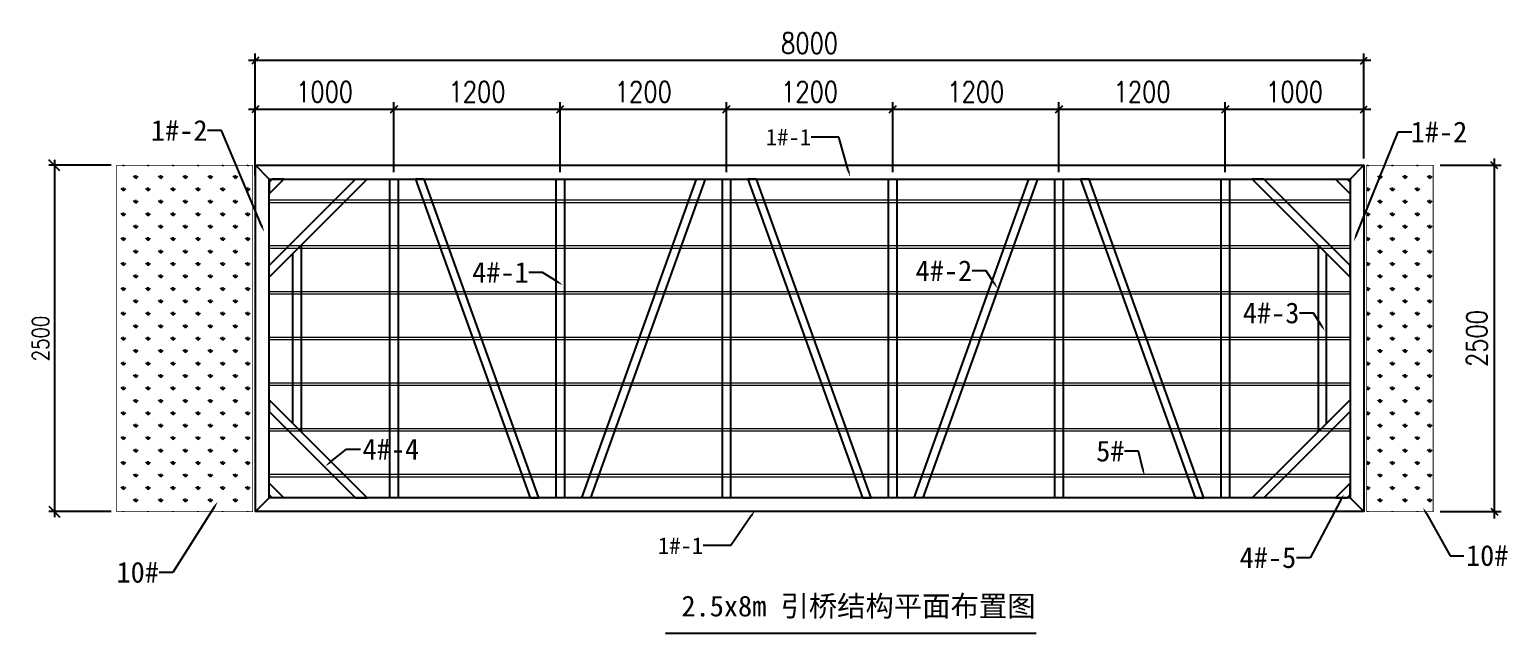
# Model space of a CAD drawing. Header units: millimetres. Extents: x 11827 to 862553, y 15071 to 134256.
# Drawn here: x 702755 to 713427, y 94451 to 98817 of the extents above; entities that cross this region are included whole.
import ezdxf
from ezdxf import colors
from ezdxf.entities.mleader import LeaderData, LeaderLine
from ezdxf.math import Vec2, Vec3

# ---------------------------------------------------------------- set-up
doc = ezdxf.new("R2010")
doc.units = ezdxf.units.MM
for name, color, linetype in [('打印图框', 255, 'Continuous'), ('标注', 9, 'Continuous'), ('铝横梁', 220, 'Continuous'), ('铝通', 4, 'Continuous')]:
    doc.layers.add(name, color=color, linetype=linetype)
doc.layers.add('铝龙骨', color=7, linetype='Continuous', lineweight=9)
doc.styles.add('Arial', font='')
doc.styles.add('HZTXT', font='txtw.shx', dxfattribs={"width": 0.8, "bigfont": 'hztxtw.shx'})
doc.styles.get('Arial').set_extended_font_data('STXihei')
doc.dimstyles.new('DIM-40', dxfattribs={"dimscale": 40, "dimtxt": 3, "dimasz": 2, "dimexe": 1, "dimexo": 1, "dimgap": 1, "dimtad": 1, "dimdec": 1, "dimdsep": 46, "dimtxsty": 'HZTXT', "dimblk": 'OBLIQUE', "dimcen": 0, "dimdle": 1, "dimclrd": 9, "dimclre": 9, "dimclrt": 2, "dimadec": 1, "dimazin": 0, "dimtfac": 1, "dimtdec": 1, "dimtix": 1, "dimtmove": 2, "dimatfit": 3, "dimldrblk": 'OBLIQUE', "dimfxl": 15, "dimtolj": 1, "dimtzin": 0, "dimarcsym": 1})
doc.dimstyles.new('DIM-50', dxfattribs={"dimscale": 50, "dimtxt": 3, "dimasz": 1, "dimexe": 1, "dimexo": 1, "dimgap": 1, "dimtad": 1, "dimdec": 1, "dimdsep": 46, "dimtxsty": 'HZTXT', "dimblk": 'OBLIQUE', "dimblk1": 'ARCHTICK', "dimblk2": 'OBLIQUE', "dimcen": 0, "dimdle": 1, "dimclrd": 9, "dimclre": 9, "dimclrt": 2, "dimadec": 1, "dimazin": 0, "dimtfac": 1, "dimtdec": 1, "dimtix": 1, "dimtmove": 2, "dimatfit": 3, "dimldrblk": 'OBLIQUE', "dimfxl": 15, "dimtolj": 1, "dimtzin": 0, "dimarcsym": 1})
pattern_1 = [(90, (455127.58, 25181.99), (-89.80256, 89.80256), [23.8125, -155.79262]), (45, (455127.58, 25181.99), (-89.80256, 89.80256), [23.8125, -103.1875]), (135, (455127.58, 25181.99), (-89.80256, -89.80256), [23.8125, -103.1875])]

# ---------------------------------------------------------------- blocks, each defined once
blk = doc.blocks.new('_Oblique')
at = {"color": 0, "linetype": 'ByBlock', "lineweight": -2}
blk.add_line((-0.5, -0.5), (0.5, 0.5), dxfattribs=at)
blk = doc.blocks.new('*D94')
at = {"layer": 'Defpoints', "color": 0, "transparency": 16777216}
for p in [(703384, 97837, 0), (702934, 95337), (703384, 95337, 0)]:
    blk.add_point(p, dxfattribs=at)
at = {"layer": '标注', "color": 9, "lineweight": -2, "transparency": 16777216}
for p, q in [((702934, 97877), (702934, 95297)), ((703344, 97837), (702894, 97837)), ((703344, 95337), (702894, 95337))]:
    blk.add_line(p, q, dxfattribs=at)
at = {"layer": '标注', "color": 9, "lineweight": -2, "transparency": 16777216, "xscale": 80, "yscale": 80, "zscale": 80}
for p, rotation in [((702934, 97837), 90), ((702934, 95337), 270)]:
    blk.add_blockref('_Oblique', p, dxfattribs=dict(at, rotation=rotation))
at = {"layer": '标注', "color": 2, "transparency": 16777216, "insert": (702834, 96587), "char_height": 120, "attachment_point": 5, "rotation": 90, "style": 'HZTXT'}
blk.add_mtext('\\A1;2500', dxfattribs=at)
blk = doc.blocks.new('*D95')
at = {"layer": 'Defpoints', "color": 0, "linetype": 'ByBlock', "transparency": 16777216}
for p in [(712884, 97837, 0), (712884, 95337, 0), (713325, 95337)]:
    blk.add_point(p, dxfattribs=at)
at = {"layer": '标注', "color": 9, "linetype": 'ByBlock', "lineweight": -2, "transparency": 16777216}
for p, q in [((713325, 97887), (713325, 95287)), ((712934, 97837), (713375, 97837)), ((712934, 95337), (713375, 95337))]:
    blk.add_line(p, q, dxfattribs=at)
at = {"layer": '标注', "color": 9, "linetype": 'ByBlock', "lineweight": -2, "transparency": 16777216, "xscale": 50, "yscale": 50, "zscale": 50}
for p, rotation in [((713325, 97837), 90), ((713325, 95337), 270)]:
    blk.add_blockref('_Oblique', p, dxfattribs=dict(at, rotation=rotation))
at = {"layer": '标注', "color": 2, "linetype": 'ByBlock', "transparency": 16777216, "insert": (713200, 96587), "char_height": 150, "attachment_point": 5, "rotation": 90, "style": 'HZTXT'}
blk.add_mtext('\\A1;2500', dxfattribs=at)
blk = doc.blocks.new('_ArchTick')
at = {"color": 0, "linetype": 'ByBlock', "lineweight": 100, "const_width": 0.15}
blk.add_lwpolyline([(-0.5, -0.5), (0.5, 0.5)], dxfattribs=at)
blk = doc.blocks.new('*D96')
at = {"layer": 'Defpoints', "color": 0, "linetype": 'ByBlock', "transparency": 16777216}
for p in [(704384, 98593), (704384, 97837, 0), (712384, 97837, 0)]:
    blk.add_point(p, dxfattribs=at)
at = {"layer": '标注', "color": 9, "linetype": 'ByBlock', "lineweight": -2, "transparency": 16777216}
for p, q in [((704384, 97887), (704384, 98643)), ((712384, 97887), (712384, 98643)), ((712434, 98593), (704334, 98593))]:
    blk.add_line(p, q, dxfattribs=at)
at = {"layer": '标注', "color": 9, "linetype": 'ByBlock', "lineweight": -2, "transparency": 16777216, "xscale": 50, "yscale": 50, "zscale": 50, "rotation": 180}
blk.add_blockref('_Oblique', (704384, 98593), dxfattribs=at)
at = {"layer": '标注', "color": 9, "linetype": 'ByBlock', "lineweight": -2, "transparency": 16777216, "xscale": 50, "yscale": 50, "zscale": 50}
blk.add_blockref('_Oblique', (712384, 98593), dxfattribs=at)
at = {"layer": '标注', "color": 2, "linetype": 'ByBlock', "transparency": 16777216, "insert": (708384, 98718), "char_height": 150, "attachment_point": 5, "style": 'HZTXT'}
blk.add_mtext('\\A1;8000', dxfattribs=at)
blk = doc.blocks.new('*D97')
at = {"layer": 'Defpoints', "color": 0, "linetype": 'ByBlock', "transparency": 16777216}
for p in [(712384, 98242), (712384, 97837, 0), (711384, 97737, 0)]:
    blk.add_point(p, dxfattribs=at)
at = {"layer": '标注', "color": 9, "linetype": 'ByBlock', "lineweight": -2, "transparency": 16777216}
for p, q in [((711334, 98242), (712434, 98242)), ((711384, 97787), (711384, 98292)), ((712384, 97887), (712384, 98292))]:
    blk.add_line(p, q, dxfattribs=at)
at = {"layer": '标注', "color": 9, "linetype": 'ByBlock', "lineweight": -2, "transparency": 16777216, "xscale": 50, "yscale": 50, "zscale": 50, "rotation": 180}
blk.add_blockref('_Oblique', (711384, 98242), dxfattribs=at)
at = {"layer": '标注', "color": 9, "linetype": 'ByBlock', "lineweight": -2, "transparency": 16777216, "xscale": 50, "yscale": 50, "zscale": 50}
blk.add_blockref('_Oblique', (712384, 98242), dxfattribs=at)
at = {"layer": '标注', "color": 2, "linetype": 'ByBlock', "transparency": 16777216, "insert": (711884, 98367), "char_height": 150, "attachment_point": 5, "style": 'HZTXT'}
blk.add_mtext('\\A1;1000', dxfattribs=at)
blk = doc.blocks.new('*D100')
at = {"layer": 'Defpoints', "color": 0, "linetype": 'ByBlock', "transparency": 16777216}
for p in [(711384, 98242), (710184, 97737, 0), (711384, 97737, 0)]:
    blk.add_point(p, dxfattribs=at)
at = {"layer": '标注', "color": 9, "linetype": 'ByBlock', "lineweight": -2, "transparency": 16777216}
for p, q in [((710134, 98242), (711434, 98242)), ((710184, 97787), (710184, 98292)), ((711384, 97787), (711384, 98292))]:
    blk.add_line(p, q, dxfattribs=at)
at = {"layer": '标注', "color": 9, "linetype": 'ByBlock', "lineweight": -2, "transparency": 16777216, "xscale": 50, "yscale": 50, "zscale": 50, "rotation": 180}
blk.add_blockref('_Oblique', (710184, 98242), dxfattribs=at)
at = {"layer": '标注', "color": 9, "linetype": 'ByBlock', "lineweight": -2, "transparency": 16777216, "xscale": 50, "yscale": 50, "zscale": 50}
blk.add_blockref('_Oblique', (711384, 98242), dxfattribs=at)
at = {"layer": '标注', "color": 2, "linetype": 'ByBlock', "transparency": 16777216, "insert": (710784, 98367), "char_height": 150, "attachment_point": 5, "style": 'HZTXT'}
blk.add_mtext('\\A1;1200', dxfattribs=at)
blk = doc.blocks.new('*D101')
at = {"layer": 'Defpoints', "color": 0, "linetype": 'ByBlock', "transparency": 16777216}
for p in [(710184, 98242), (708984, 97737, 0), (710184, 97737, 0)]:
    blk.add_point(p, dxfattribs=at)
at = {"layer": '标注', "color": 9, "linetype": 'ByBlock', "lineweight": -2, "transparency": 16777216}
for p, q in [((708934, 98242), (710234, 98242)), ((708984, 97787), (708984, 98292)), ((710184, 97787), (710184, 98292))]:
    blk.add_line(p, q, dxfattribs=at)
at = {"layer": '标注', "color": 9, "linetype": 'ByBlock', "lineweight": -2, "transparency": 16777216, "xscale": 50, "yscale": 50, "zscale": 50, "rotation": 180}
blk.add_blockref('_Oblique', (708984, 98242), dxfattribs=at)
at = {"layer": '标注', "color": 9, "linetype": 'ByBlock', "lineweight": -2, "transparency": 16777216, "xscale": 50, "yscale": 50, "zscale": 50}
blk.add_blockref('_Oblique', (710184, 98242), dxfattribs=at)
at = {"layer": '标注', "color": 2, "linetype": 'ByBlock', "transparency": 16777216, "insert": (709584, 98367), "char_height": 150, "attachment_point": 5, "style": 'HZTXT'}
blk.add_mtext('\\A1;1200', dxfattribs=at)
blk = doc.blocks.new('*D102')
at = {"layer": 'Defpoints', "color": 0, "linetype": 'ByBlock', "transparency": 16777216}
for p in [(708984, 98242), (707784, 97737, 0), (708984, 97737, 0)]:
    blk.add_point(p, dxfattribs=at)
at = {"layer": '标注', "color": 9, "linetype": 'ByBlock', "lineweight": -2, "transparency": 16777216}
for p, q in [((707734, 98242), (709034, 98242)), ((707784, 97787), (707784, 98292)), ((708984, 97787), (708984, 98292))]:
    blk.add_line(p, q, dxfattribs=at)
at = {"layer": '标注', "color": 9, "linetype": 'ByBlock', "lineweight": -2, "transparency": 16777216, "xscale": 50, "yscale": 50, "zscale": 50, "rotation": 180}
blk.add_blockref('_Oblique', (707784, 98242), dxfattribs=at)
at = {"layer": '标注', "color": 9, "linetype": 'ByBlock', "lineweight": -2, "transparency": 16777216, "xscale": 50, "yscale": 50, "zscale": 50}
blk.add_blockref('_Oblique', (708984, 98242), dxfattribs=at)
at = {"layer": '标注', "color": 2, "linetype": 'ByBlock', "transparency": 16777216, "insert": (708384, 98367), "char_height": 150, "attachment_point": 5, "style": 'HZTXT'}
blk.add_mtext('\\A1;1200', dxfattribs=at)
blk = doc.blocks.new('*D103')
at = {"layer": 'Defpoints', "color": 0, "linetype": 'ByBlock', "transparency": 16777216}
for p in [(707784, 98242), (706584, 97737, 0), (707784, 97737, 0)]:
    blk.add_point(p, dxfattribs=at)
at = {"layer": '标注', "color": 9, "linetype": 'ByBlock', "lineweight": -2, "transparency": 16777216}
for p, q in [((706534, 98242), (707834, 98242)), ((706584, 97787), (706584, 98292)), ((707784, 97787), (707784, 98292))]:
    blk.add_line(p, q, dxfattribs=at)
at = {"layer": '标注', "color": 9, "linetype": 'ByBlock', "lineweight": -2, "transparency": 16777216, "xscale": 50, "yscale": 50, "zscale": 50, "rotation": 180}
blk.add_blockref('_Oblique', (706584, 98242), dxfattribs=at)
at = {"layer": '标注', "color": 9, "linetype": 'ByBlock', "lineweight": -2, "transparency": 16777216, "xscale": 50, "yscale": 50, "zscale": 50}
blk.add_blockref('_Oblique', (707784, 98242), dxfattribs=at)
at = {"layer": '标注', "color": 2, "linetype": 'ByBlock', "transparency": 16777216, "insert": (707184, 98367), "char_height": 150, "attachment_point": 5, "style": 'HZTXT'}
blk.add_mtext('\\A1;1200', dxfattribs=at)
blk = doc.blocks.new('*D104')
at = {"layer": 'Defpoints', "color": 0, "linetype": 'ByBlock', "transparency": 16777216}
for p in [(706584, 98242), (705384, 97737, 0), (706584, 97737, 0)]:
    blk.add_point(p, dxfattribs=at)
at = {"layer": '标注', "color": 9, "linetype": 'ByBlock', "lineweight": -2, "transparency": 16777216}
for p, q in [((705334, 98242), (706634, 98242)), ((705384, 97787), (705384, 98292)), ((706584, 97787), (706584, 98292))]:
    blk.add_line(p, q, dxfattribs=at)
at = {"layer": '标注', "color": 9, "linetype": 'ByBlock', "lineweight": -2, "transparency": 16777216, "xscale": 50, "yscale": 50, "zscale": 50, "rotation": 180}
blk.add_blockref('_Oblique', (705384, 98242), dxfattribs=at)
at = {"layer": '标注', "color": 9, "linetype": 'ByBlock', "lineweight": -2, "transparency": 16777216, "xscale": 50, "yscale": 50, "zscale": 50}
blk.add_blockref('_Oblique', (706584, 98242), dxfattribs=at)
at = {"layer": '标注', "color": 2, "linetype": 'ByBlock', "transparency": 16777216, "insert": (705984, 98367), "char_height": 150, "attachment_point": 5, "style": 'HZTXT'}
blk.add_mtext('\\A1;1200', dxfattribs=at)
blk = doc.blocks.new('*D105')
at = {"layer": 'Defpoints', "color": 0, "linetype": 'ByBlock', "transparency": 16777216}
for p in [(705384, 98242), (704384, 97717, 0), (705384, 97737, 0)]:
    blk.add_point(p, dxfattribs=at)
at = {"layer": '标注', "color": 9, "linetype": 'ByBlock', "lineweight": -2, "transparency": 16777216}
for p, q in [((704334, 98242), (705434, 98242)), ((704384, 97767), (704384, 98292)), ((705384, 97787), (705384, 98292))]:
    blk.add_line(p, q, dxfattribs=at)
at = {"layer": '标注', "color": 9, "linetype": 'ByBlock', "lineweight": -2, "transparency": 16777216, "xscale": 50, "yscale": 50, "zscale": 50, "rotation": 180}
blk.add_blockref('_Oblique', (704384, 98242), dxfattribs=at)
at = {"layer": '标注', "color": 9, "linetype": 'ByBlock', "lineweight": -2, "transparency": 16777216, "xscale": 50, "yscale": 50, "zscale": 50}
blk.add_blockref('_Oblique', (705384, 98242), dxfattribs=at)
at = {"layer": '标注', "color": 2, "linetype": 'ByBlock', "transparency": 16777216, "insert": (704884, 98367), "char_height": 150, "attachment_point": 5, "style": 'HZTXT'}
blk.add_mtext('\\A1;1000', dxfattribs=at)
blk = doc.blocks.new('*U110')
at = {"layer": '铝龙骨', "color": 7}
blk.add_lwpolyline([(-3900, -10), (-3900, 10), (3900, 10), (3900, -10)], close=True, dxfattribs=at)
blk = doc.blocks.new('*U111')
at = {"color": 0, "linetype": 'ByBlock', "lineweight": -2, "transparency": 16777216}
for p in [(0, 1980), (0, 1650), (0, 1320), (0, 990), (0, 660), (0, 330), (0, 0)]:
    blk.add_blockref('*U110', p, dxfattribs=at)

msp = doc.modelspace()

# ---------------------------------------------------------------- hatches: boundary and pattern name
h = msp.add_hatch()
h.set_pattern_fill('GRASS', color=256, scale=5)
h.set_pattern_definition(pattern_1)
h.paths.add_polyline_path([(704364.41, 97837.12), (704245.81, 97837.12), (704364.41, 97555.38)], flags=17)
h.paths.add_polyline_path([(704245.81, 97837.12), (703384.46, 97837.12), (703384.46, 95337.12), (704364.41, 95337.12), (704364.41, 97555.38)])
h = msp.add_hatch()
h.set_pattern_fill('GRASS', color=256, scale=5)
h.set_pattern_definition(pattern_1)
h.paths.add_polyline_path([(712884.41, 97837.12), (712533.93, 97837.12), (712404.46, 97517.39), (712404.46, 95337.12), (712884.41, 95337.12)])
h.paths.add_polyline_path([(712533.93, 97837.12), (712404.46, 97837.12), (712404.46, 97517.39)], flags=17)

# ---------------------------------------------------------------- linework, layer by layer
at = {"const_width": 5, "elevation": 0}
for points in [[(703384.46, 95337.12), (704364.41, 95337.12), (704364.41, 97837.12), (703384.46, 97837.12)], [(712884.41, 95337.12), (712404.46, 95337.12), (712404.46, 97837.12), (712884.41, 97837.12)]]:
    msp.add_lwpolyline(points, close=True, dxfattribs=at)
at = {"const_width": 15}
msp.add_lwpolyline([(707342.05, 94458.36), (710019.31, 94458.36)], dxfattribs=at)
at = {"layer": '铝横梁', "color": 11, "elevation": 0}
for points in [[(704590.48, 97737.14), (704505.63, 97737.14), (704484.41, 97715.92), (704484.41, 97631.07)], [(705106.7, 97737.14), (705191.55, 97737.14), (704484.41, 97030), (704484.41, 97114.85)], [(705414.41, 95437.09), (705354.41, 95437.09), (705354.41, 97737.14), (705414.41, 97737.14)], [(706366.84, 95437.09), (706429.41, 95437.09), (705601.97, 97737.14), (705539.41, 97737.14)], [(706614.41, 95437.09), (706554.41, 95437.09), (706554.41, 97737.14), (706614.41, 97737.14)], [(706801.97, 95437.09), (706739.41, 95437.09), (707566.84, 97737.14), (707629.41, 97737.14)], [(707814.41, 95437.09), (707754.41, 95437.09), (707754.41, 97737.14), (707814.41, 97737.14)], [(708766.84, 95437.09), (708829.41, 95437.09), (708001.97, 97737.14), (707939.41, 97737.14)], [(709014.41, 95437.09), (708954.41, 95437.09), (708954.41, 97737.14), (709014.41, 97737.14)], [(709201.97, 95437.09), (709139.41, 95437.09), (709966.84, 97737.14), (710029.41, 97737.14)], [(710214.41, 95437.09), (710154.41, 95437.09), (710154.41, 97737.14), (710214.41, 97737.14)], [(711166.84, 95437.09), (711229.41, 95437.09), (710401.97, 97737.14), (710339.41, 97737.14)], [(711414.41, 95437.09), (711354.41, 95437.09), (711354.41, 97737.14), (711414.41, 97737.14)], [(711662.17, 97737.14), (711577.32, 97737.14), (712284.46, 97030), (712284.46, 97114.85)], [(712178.39, 97737.14), (712263.24, 97737.14), (712284.46, 97715.92), (712284.46, 97631.07)], [(704714.41, 95914.24), (704654.41, 95974.24), (704654.41, 97200), (704714.41, 97260)], [(712054.46, 95914.24), (712114.46, 95974.24), (712114.46, 97200), (712054.46, 97260)], [(705106.7, 95437.09), (705191.55, 95437.09), (704484.41, 96144.24), (704484.41, 96059.38)], [(711662.17, 95437.09), (711577.32, 95437.09), (712284.46, 96144.24), (712284.46, 96059.38)], [(704590.48, 95437.09), (704505.63, 95437.09), (704484.41, 95458.31), (704484.41, 95543.17)], [(712178.39, 95437.09), (712263.24, 95437.09), (712284.46, 95458.31), (712284.46, 95543.17)]]:
    msp.add_lwpolyline(points, close=True, dxfattribs=at)
at = {"layer": '铝通', "color": 4, "elevation": 0}
for points in [[(704484.41, 97737.14), (704384.41, 97837.14)], [(712284.46, 97737.02), (712384.46, 97837.14)], [(704484.53, 95437.09), (704384.41, 95337.09)], [(712284.46, 95437.09), (712384.46, 95337.09)]]:
    msp.add_lwpolyline(points, dxfattribs=at)
for points in [[(704384.41, 97837.14), (712384.46, 97837.14), (712384.46, 95337.09), (704384.41, 95337.09)], [(704484.41, 97737.14), (712284.46, 97737.14), (712284.46, 95437.09), (704484.41, 95437.09)]]:
    msp.add_lwpolyline(points, close=True, dxfattribs=at)

# ---------------------------------------------------------------- block references
msp.add_blockref('*U111', (708384.43, 95597.14, 0))

# ---------------------------------------------------------------- texts
at = {"layer": '打印图框', "color": 6, "insert": (707459.35, 94730.76), "char_height": 150, "attachment_point": 1, "style": 'Arial'}
msp.add_mtext_dynamic_manual_height_columns('2.5x8m 引桥结构平面布置图', width=2727.024, gutter_width=12.5, heights=[0], dxfattribs=at)

# ---------------------------------------------------------------- dimensions: what is measured, and where the dimension line sits
at = {"layer": '标注', "color": 4, "linetype": 'ByBlock'}
for base, p1, p2, picture, middle in [((704384.4082, 98593.3604), (712384.458, 97837.1433, 0.0005), (704384.4082, 97837.1433, 0.0005), '*D96', (708384.4331, 98718.3604)), ((705384.41, 98241.52), (704384.41, 97717.14, 0), (705384.41, 97737.14, 0), '*D105', (704884.41, 98366.52)), ((706584.41, 98241.52), (705384.41, 97737.14, 0), (706584.41, 97737.14, 0), '*D104', (705984.41, 98366.52)), ((707784.41, 98241.52), (706584.41, 97737.14, 0), (707784.41, 97737.14, 0), '*D103', (707184.41, 98366.52)), ((708984.41, 98241.52), (707784.41, 97737.14, 0), (708984.41, 97737.14, 0), '*D102', (708384.41, 98366.52)), ((710184.41, 98241.52), (708984.41, 97737.14, 0), (710184.41, 97737.14, 0), '*D101', (709584.41, 98366.52)), ((711384.41, 98241.52), (710184.41, 97737.14, 0), (711384.41, 97737.14, 0), '*D100', (710784.41, 98366.52)), ((712384.458, 98241.5219), (711384.4082, 97737.1433, 0.0005), (712384.458, 97837.1433, 0.0005), '*D97', (711884.4331, 98366.5219))]:
    dim = msp.add_linear_dim(base=base, p1=p1, p2=p2, dimstyle='DIM-50', dxfattribs=at)
    dim.commit()
    dim.dimension.update_dxf_attribs({"geometry": picture, "text_midpoint": middle})
at = {"layer": '标注'}
dim = msp.add_linear_dim(base=(702933.61, 95337.14), p1=(703384.41, 97837.14, 0), p2=(703384.26, 95337.14, 0), angle=90, dimstyle='DIM-40', dxfattribs=at)
dim.commit()
dim.dimension.update_dxf_attribs({"geometry": '*D94', "text_midpoint": (702833.61, 96587.14)})
at = {"layer": '标注', "color": 4, "linetype": 'ByBlock'}
dim = msp.add_linear_dim(base=(713325.13, 95337.12), p1=(712884.41, 97837.12, 0), p2=(712884.41, 95337.12, 0), angle=90, dimstyle='DIM-50', dxfattribs=at)
dim.commit()
dim.dimension.update_dxf_attribs({"geometry": '*D95', "text_midpoint": (713200.13, 96587.12)})

# ---------------------------------------------------------------- leaders
at = {"layer": '标注', "color": 6}
ml = msp.add_multileader_mtext('Standard', dxfattribs=at)
ml.set_content('1#-2', color=6, style='Arial')
ml.set_leader_properties(color=9)
ml.build(insert=Vec2(0, 0))
ml.multileader.update_dxf_attribs({"dogleg_length": 100, "arrow_head_size": 50})
ctx = ml.context
ctx.base_point, ctx.char_height, ctx.arrow_head_size, ctx.landing_gap_size, ctx.plane_origin = Vec3(703639.91, 98088.73, 0), 150, 50, 1, Vec3(705794.11, 98393, 0)
ctx.text_align_type = 2
notes = []
notes.append((ctx, [(1, (1, 1, 0), (704139.9, 98088.73, 0), (-1, 0), 100, [(0, [(704448.07, 97356.63, 0)], 0, [])])]))
ctx.mtext.insert, ctx.mtext.alignment, ctx.mtext.flow_direction = Vec3(704038.9, 98163.73, 0), 3, 5
ml = msp.add_multileader_mtext('Standard', dxfattribs=at)
ml.set_content('1#-1', color=6, style='Arial')
ml.set_leader_properties(color=9)
ml.build(insert=Vec2(0, 0))
ml.multileader.update_dxf_attribs({"dogleg_length": 200, "arrow_head_size": 50})
ctx = ml.context
ctx.base_point, ctx.char_height, ctx.arrow_head_size, ctx.landing_gap_size, ctx.plane_origin = Vec3(708105.98, 98040.31, 0), 120, 50, 1, Vec3(713117.36, 98653.62, 0)
ctx.text_align_type = 2
notes.append((ctx, [(1, (1, 1, 0), (708595.53, 98040.31, 0), (-1, 0), 200, [(0, [(708676.9, 97753.03, 0)], 0, [])])]))
ctx.mtext.insert, ctx.mtext.alignment, ctx.mtext.flow_direction = Vec3(708394.53, 98100.31, 0), 3, 5
ml = msp.add_multileader_mtext('Standard', dxfattribs=at)
ml.set_content('1#-2', color=6, style='Arial')
ml.set_leader_properties(color=9)
ml.build(insert=Vec2(0, 0))
ml.multileader.update_dxf_attribs({"dogleg_length": 100, "arrow_head_size": 50})
ctx = ml.context
ctx.base_point, ctx.char_height, ctx.arrow_head_size, ctx.landing_gap_size, ctx.plane_origin = Vec3(712731.39, 98077.78, 0), 150, 50, 1, Vec3(716974.76, 98393, 0)
ctx.text_align_type = 2
notes.append((ctx, [(1, (1, 1, 0), (712631.39, 98077.78, 0), (1, 0), 100, [(0, [(712311.55, 97287.95, 0)], 0, [])])]))
ctx.mtext.insert, ctx.mtext.alignment, ctx.mtext.flow_direction = Vec3(713130.38, 98152.78, 0), 3, 5
ml = msp.add_multileader_mtext('Standard', dxfattribs=at)
ml.set_content('4#-1', color=6, style='Arial')
ml.set_leader_properties(color=9)
ml.build(insert=Vec2(0, 0))
ml.multileader.update_dxf_attribs({"dogleg_length": 100, "arrow_head_size": 50})
ctx = ml.context
ctx.base_point, ctx.char_height, ctx.arrow_head_size, ctx.landing_gap_size, ctx.plane_origin = Vec3(705972.81, 97064.4, 0), 150, 50, 1, Vec3(711093.44, 96295.43, 0)
ctx.text_align_type = 2
notes.append((ctx, [(0, (1, 1, 0), (706457.74, 97064.4, 0), (-1, 0), 100, [(0, [(706604.08, 96971.08, 0)], 0, [])])]))
ctx.mtext.insert, ctx.mtext.alignment, ctx.mtext.flow_direction = Vec3(706356.74, 97139.4, 0), 3, 5
ml = msp.add_multileader_mtext('Standard', dxfattribs=at)
ml.set_content('4#-2', color=6, style='Arial')
ml.set_leader_properties(color=9)
ml.build(insert=Vec2(0, 0))
ml.multileader.update_dxf_attribs({"dogleg_length": 100, "arrow_head_size": 50})
ctx = ml.context
ctx.base_point, ctx.char_height, ctx.arrow_head_size, ctx.landing_gap_size, ctx.plane_origin = Vec3(709134.89, 97076.05), 150, 50, 1, Vec3(710306.92, 96914.92)
ctx.text_align_type = 2
notes.append((ctx, [(1, (1, 1, 0), (709658.37, 97076.05), (-1, 0), 100, [(0, [(709741.61, 96947.14)], 0, [])])]))
ctx.mtext.insert, ctx.mtext.alignment, ctx.mtext.flow_direction = Vec3(709557.37, 97151.05), 3, 5
ml = msp.add_multileader_mtext('Standard', dxfattribs=at)
ml.set_content('4#-3', color=6, style='Arial')
ml.set_leader_properties(color=9)
ml.build(insert=Vec2(0, 0))
ml.multileader.update_dxf_attribs({"dogleg_length": 100, "arrow_head_size": 50})
ctx = ml.context
ctx.base_point, ctx.char_height, ctx.arrow_head_size, ctx.landing_gap_size, ctx.plane_origin = Vec3(711496.88, 96770.19, 0), 150, 50, 1, Vec3(712668.51, 96609.06, 0)
ctx.text_align_type = 2
notes.append((ctx, [(1, (1, 1, 0), (712019.96, 96770.19, 0), (-1, 0), 100, [(0, [(712103.2, 96641.29, 0)], 0, [])])]))
ctx.mtext.insert, ctx.mtext.alignment, ctx.mtext.flow_direction = Vec3(711918.96, 96847, 0), 3, 5
ml = msp.add_multileader_mtext('Standard', dxfattribs=at)
ml.set_content('4#-4', color=6, style='Arial')
ml.set_leader_properties(color=9)
ml.build(insert=Vec2(0, 0))
ml.multileader.update_dxf_attribs({"dogleg_length": 100, "arrow_head_size": 50})
ctx = ml.context
ctx.base_point, ctx.char_height, ctx.arrow_head_size, ctx.landing_gap_size, ctx.plane_origin = Vec3(705141.88, 95788.46), 150, 50, 1, Vec3(706574.49, 96662.83)
ctx.text_align_type = 2
notes.append((ctx, [(0, (1, 1, 0), (705041.88, 95788.46), (1, 0), 100, [(0, [(704888.1, 95664.3)], 0, [])])]))
ctx.mtext.insert, ctx.mtext.alignment, ctx.mtext.flow_direction = Vec3(705566.18, 95863.46), 3, 5
ml = msp.add_multileader_mtext('Standard', dxfattribs=at)
ml.set_content('5#', color=6, style='Arial')
ml.set_leader_properties(color=9)
ml.build(insert=Vec2(0, 0))
ml.multileader.update_dxf_attribs({"dogleg_length": 100, "arrow_head_size": 50})
ctx = ml.context
ctx.base_point, ctx.char_height, ctx.arrow_head_size, ctx.landing_gap_size, ctx.plane_origin = Vec3(710426.08, 95772.88, 0), 150, 50, 1, Vec3(711260.6, 96495.5, 0)
ctx.text_align_type = 2
notes.append((ctx, [(0, (1, 1, 0), (710757.6, 95772.88, 0), (-1, 0), 100, [(0, [(710801.06, 95594.7, 0)], 0, [])])]))
ctx.mtext.insert, ctx.mtext.alignment, ctx.mtext.flow_direction = Vec3(710656.6, 95849.69, 0), 3, 5
ml = msp.add_multileader_mtext('Standard', dxfattribs=at)
ml.set_content('4#-5', color=6, style='Arial')
ml.set_leader_properties(color=9)
ml.build(insert=Vec2(0, 0))
ml.multileader.update_dxf_attribs({"dogleg_length": 100, "arrow_head_size": 50})
ctx = ml.context
ctx.base_point, ctx.char_height, ctx.arrow_head_size, ctx.landing_gap_size, ctx.plane_origin = Vec3(711475.03, 95003.7, 0), 150, 50, 1, Vec3(711168.3, 95473.05, 0)
ctx.text_align_type = 2
notes.append((ctx, [(1, (1, 1, 0), (711996.91, 95003.7, 0), (-1, 0), 100, [(0, [(712239.31, 95462, 0)], 0, [])])]))
ctx.mtext.insert, ctx.mtext.alignment, ctx.mtext.flow_direction = Vec3(711895.91, 95080.51, 0), 3, 5
ml = msp.add_multileader_mtext('Standard', dxfattribs=at)
ml.set_content('10#', color=6, style='Arial')
ml.set_leader_properties(color=9)
ml.build(insert=Vec2(0, 0))
ml.multileader.update_dxf_attribs({"dogleg_length": 100, "arrow_head_size": 50})
ctx = ml.context
ctx.base_point, ctx.char_height, ctx.arrow_head_size, ctx.landing_gap_size, ctx.plane_origin = Vec3(703366.87, 94897.92, 0), 150, 50, 1, Vec3(707966.78, 96333.37, 0)
ctx.text_align_type = 2
notes.append((ctx, [(1, (1, 1, 0), (703789.35, 94897.92, 0), (-1, 0), 100, [(0, [(704113.46, 95410.54, 0)], 0, [])])]))
ctx.mtext.insert, ctx.mtext.alignment, ctx.mtext.flow_direction = Vec3(703688.35, 94974.72, 0), 3, 5
ml = msp.add_multileader_mtext('Standard', dxfattribs=at)
ml.set_content('1#-1', color=6, style='Arial')
ml.set_leader_properties(color=9)
ml.build(insert=Vec2(0, 0))
ml.multileader.update_dxf_attribs({"dogleg_length": 200, "arrow_head_size": 50})
ctx = ml.context
ctx.base_point, ctx.char_height, ctx.arrow_head_size, ctx.landing_gap_size, ctx.plane_origin = Vec3(707327.22, 95091.92, 0), 120, 50, 1, Vec3(708187.95, 95562.98, 0)
ctx.text_align_type = 2
notes.append((ctx, [(0, (1, 1, 0), (707816.77, 95091.92, 0), (-1, 0), 200, [(0, [(707991.43, 95348.01, 0)], 0, [])])]))
ctx.mtext.insert, ctx.mtext.alignment, ctx.mtext.flow_direction = Vec3(707615.77, 95151.92, 0), 3, 5
ml = msp.add_multileader_mtext('Standard', dxfattribs=at)
ml.set_content('10#', color=6, style='Arial')
ml.set_leader_properties(color=9)
ml.build(insert=Vec2(0, 0))
ml.multileader.update_dxf_attribs({"dogleg_length": 100, "arrow_head_size": 50})
ctx = ml.context
ctx.base_point, ctx.char_height, ctx.arrow_head_size, ctx.landing_gap_size, ctx.plane_origin = Vec3(713105.96, 95018.86, 0), 150, 50, 1, Vec3(718538.93, 96288.67, 0)
ctx.text_align_type = 2
notes.append((ctx, [(0, (1, 1, 0), (713005.96, 95018.86, 0), (1, 0), 100, [(0, [(712810.58, 95367.12, 0)], 0, [])])]))
ctx.mtext.insert, ctx.mtext.alignment, ctx.mtext.flow_direction = Vec3(713427.45, 95095.67, 0), 3, 5
for ctx, leaders in notes:
    for number, flags, end, landing, length, lines in leaders:
        leader = LeaderData()
        leader.index, (leader.has_last_leader_line, leader.has_dogleg_vector, leader.attachment_direction) = number, flags
        leader.last_leader_point, leader.dogleg_vector, leader.dogleg_length = Vec3(end), Vec3(landing), length
        for number, points, colour, breaks in lines:
            line = LeaderLine()
            line.index, line.vertices, line.color, line.breaks = number, Vec3.list(points), colors.encode_raw_color(colour), breaks
            leader.lines.append(line)
        ctx.leaders.append(leader)

doc.saveas('drawing.dxf')
